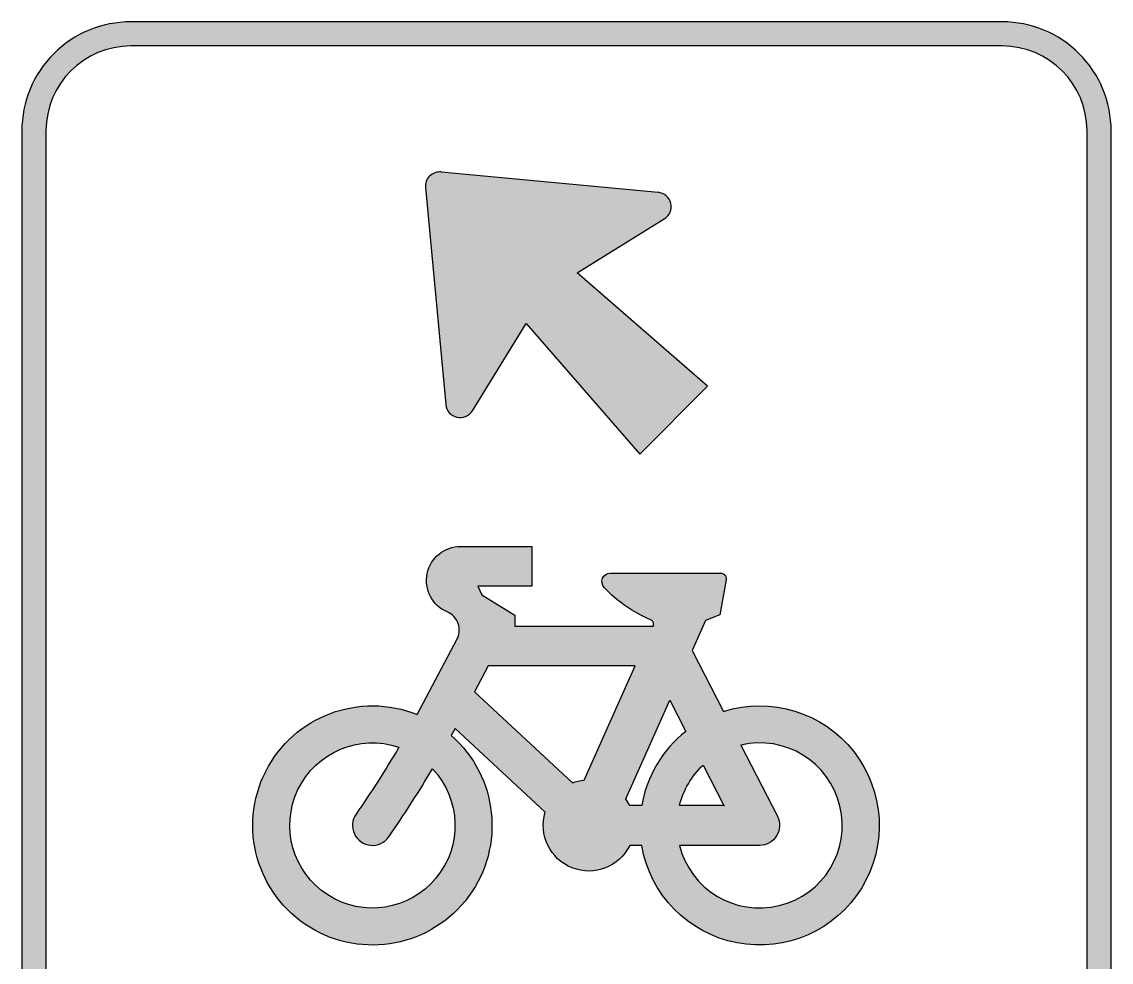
# Model space of a CAD drawing. Extents: x 201.3 to 216.7, y 171.6 to 195.7.
# Drawn here: x 201.35 to 216.65, y 182.48 to 195.69 of the extents above; entities that cross this region are included whole.
import ezdxf

# ---------------------------------------------------------------- set-up
doc = ezdxf.new("R2010")
doc.units = 0
doc.header["$LTSCALE"] = 12
doc.header["$MEASUREMENT"] = 0
doc.layers.add('L18', color=4, linetype='CONTINUOUS')

msp = doc.modelspace()

# ---------------------------------------------------------------- hatches: boundary and pattern name
at = {"layer": 'L18'}
h = msp.add_hatch(color=256, dxfattribs=at)
edge = h.paths.add_edge_path(flags=16)
edge.add_arc((215.1198357109018, 176.8154743533333), 1.190835824517374, 269.9999999999998, 359.9999999999975)
edge.add_line((216.3106715354191, 176.8154743533333), (216.310671535419, 194.1554674520133))
edge.add_arc((215.1198357109017, 194.1554674520133), 1.190835824517384, 6.974147244523292e-13, 90.00000000000071)
edge.add_line((215.1198357109016, 195.3463032765307), (202.8798405824218, 195.3463032765306))
edge.add_arc((202.8798405824218, 194.1554674520133), 1.190835824517316, 90.00000000000045, 180.0000000000002)
edge.add_line((201.6890047579045, 194.1554674520133), (201.6890047579045, 176.8154743533333))
edge.add_arc((202.8798405824218, 176.8154743533333), 1.190835824517379, 180, 270)
edge.add_line((202.8798405824218, 175.624638528816), (215.1198357109018, 175.624638528816))
edge = h.paths.add_edge_path()
edge.add_arc((215.1198357109018, 176.8154743533333), 1.529999391060033, 269.9999999999978, 359.9999999999978)
edge.add_line((216.6498351019618, 176.8154743533333), (216.6498351019617, 194.1554674520133))
edge.add_arc((215.1198357109017, 194.1554674520133), 1.529999391060033, 359.9999999999978, 449.9999999999979)
edge.add_line((215.1198357109017, 195.6854668430734), (202.8798405824218, 195.6854668430732))
edge.add_arc((202.8798405824218, 194.1554674520133), 1.529999391059975, 90, 180)
edge.add_line((201.3498411913618, 194.1554674520133), (201.3498411913618, 176.8154743533334))
edge.add_arc((202.8798405824218, 176.8154743533333), 1.529999391060033, 179.9999999999978, 269.9999999999978)
edge.add_line((202.8798405824218, 175.2854749622733), (215.1198357109017, 175.2854749622733))
h = msp.add_hatch(color=256, dxfattribs=at)
edge = h.paths.add_edge_path()
edge.add_arc((207.2205222213676, 193.3758614725927), 0.20196, 84.6441749571448, 185.3558250428552)
edge.add_line((207.0194439330727, 193.357010383065), (207.3050585024691, 190.310454956798))
edge.add_arc((207.506136790764, 190.3293060463257), 0.20196, 185.3558250428552, 328.3007727421679)
edge.add_line((207.6779680336944, 190.2231841091355), (208.4343841466989, 191.4479631162984))
edge.add_line((208.4343841466989, 191.4479631162984), (210.0290655017664, 189.6152696186835))
edge.add_line((210.0290655017665, 189.6152696186835), (210.981114071956, 190.5673181888731))
edge.add_line((210.981114071956, 190.5673181888731), (209.1484205743411, 192.1619995439406))
edge.add_line((209.1484205743411, 192.1619995439406), (210.3731995815041, 192.9184156569451))
edge.add_arc((210.2670776443138, 193.0902468998755), 0.20196, 301.6992272578322, 444.6441749571448)
edge.add_line((210.2859287338415, 193.2913251881704), (207.2393733108952, 193.5769397608876))
h = msp.add_hatch(color=256, dxfattribs=at)
edge = h.paths.add_edge_path(flags=16)
edge.add_line((209.9645475807997, 186.640568311394), (207.8985564394649, 186.640568311394))
edge.add_line((207.8985564394649, 186.640568311394), (207.7055136443551, 186.2759319206313))
edge.add_line((207.7055136443551, 186.2759319206312), (209.08202155651, 184.9977460022015))
edge.add_arc((209.3131620203771, 184.4011082026992), 0.639845745341541, 95.89776549883561, 111.17661662428819, ccw=False)
edge.add_line((209.2474154745289, 185.0375671326709), (209.9645475807997, 186.640568311394))
edge = h.paths.add_edge_path(flags=16)
edge.add_line((211.220934023801, 184.6810407162862), (210.5871551024802, 184.6810407162862))
edge.add_arc((211.712583565407, 184.4011082026995), 1.159720413431081, 133.2185261154089, 166.0320373253528, ccw=False)
edge.add_line((210.9184270011937, 185.2462512609126), (211.2089697613864, 184.6810407162863))
edge.add_line((211.2089697613864, 184.6810407162862), (211.220934023801, 184.6810407162862))
edge = h.paths.add_edge_path(flags=16)
edge.add_line((210.4496788087906, 186.1581356972859), (210.6742371632316, 185.7212886399725))
edge.add_arc((211.7125835654069, 184.4011082026993), 1.67959508152093, 128.1857071190644, 170.4059317731353)
edge.add_line((210.0564804811437, 184.6810407162862), (209.8885230945456, 184.6810407162862))
edge.add_arc((209.3131620203772, 184.4011082026994), 0.6398457453411898, 25.94447977237473, 35.8977654988436)
edge.add_line((209.8314783492737, 184.7762758466008), (210.4496788087907, 186.1581356972859))
edge = h.paths.add_edge_path(flags=16)
edge.add_arc((194.230505388631, 192.7889150473045), 14.95639429735282, 325.1441143203891, 329.4974370030725)
edge.add_arc((206.2738947300058, 184.4011082026992), 1.159720413431384, -288.68000321045383, 43.3630955795972, ccw=False)
edge.add_arc((194.2305053886293, 192.7889150473011), 14.3965292701788, 325.1441143204037, 329.58131913304146, ccw=False)
edge.add_arc((206.273894730006, 184.4011082026994), 0.2799325135868139, 145.1441143203962, 325.14411877175)
edge.add_line((206.5036051658404, 184.2411228038912), (206.5036051534109, 184.2411227860449))
edge = h.paths.add_edge_path(flags=16)
edge.add_arc((211.712583565407, 184.4011082026994), 1.159720413431095, 193.967962674651, 463.2371690168055)
edge.add_line((211.4470279974034, 185.5300154963383), (211.9615486649899, 184.5290870734268))
edge.add_arc((211.712583565407, 184.4011082026994), 0.2799325135867924, -90.00000000000301, 27.205131691454028, ccw=False)
edge.add_line((211.712583565407, 184.1211756891126), (210.5871551024802, 184.1211756891126))
edge = h.paths.add_edge_path()
edge.add_arc((210.1574995209312, 187.2285570075907), 0.0639845745341197, 335.8977654988357, 427.1176478571466)
edge.add_arc((210.9287725273639, 189.0559860000572), 1.919537236023812, 223.1919315034053, 247.117647857152, ccw=False)
edge.add_arc((209.6167717909608, 187.8242829402753), 0.1199710772515121, 90.00000000000449, 223.1919315034103, ccw=False)
edge.add_line((209.6167717909607, 187.9442540175269), (211.163040850538, 187.9442540175269))
edge.add_arc((211.163040850538, 187.8642732993592), 0.07998071816765191, -10.304846468782785, 89.99999999998272, ccw=False)
edge.add_line((211.2417314725313, 187.8499659135422), (211.1527185382333, 187.360394774903))
edge.add_line((211.1527185382333, 187.360394774903), (210.9517507064391, 187.2804140567352))
edge.add_line((210.951750706439, 187.2804140567352), (210.7635253122175, 186.8596749402399))
edge.add_line((210.7635253122175, 186.8596749402399), (211.2044154552156, 186.0019844657672))
edge.add_arc((211.7125835654069, 184.4011082026994), 1.679595081520865, -170.40593177314258, 107.61106346459289, ccw=False)
edge.add_line((210.0564804811437, 184.1211756891127), (209.8885230945456, 184.1211756891126))
edge.add_arc((209.3131620203771, 184.4011082026994), 0.6398457453413072, 163.0655761690338, 334.0555202276323, ccw=False)
edge.add_line((208.7010607832725, 184.5874805540995), (207.4343422163843, 185.7637192233529))
edge.add_line((207.4343422163843, 185.7637192233529), (207.3814415294515, 185.6637957035908))
edge.add_arc((206.2738947300059, 184.4011082026993), 1.679595081521068, -292.0255740470026, 48.7448812648953, ccw=False)
edge.add_line((206.9037771591017, 185.9581206507504), (207.4612431892366, 187.0111120410053))
edge.add_arc((207.2138422163359, 187.1420890266587), 0.2799325135868054, 332.1027289690423, 426.7647211155434)
edge.add_arc((207.5135958616048, 187.8402790839089), 0.4798843090059971, 90.00000000000108, 246.7647211155521, ccw=False)
edge.add_line((207.5135958616048, 188.3201633929149), (208.5133548387005, 188.3201633929149))
edge.add_line((208.5133548387005, 188.3201633929149), (208.5133548387005, 187.7602983657412))
edge.add_line((208.5133548387005, 187.7602983657412), (207.7535380161077, 187.7602983657412))
edge.add_line((207.7535380161077, 187.7602983657412), (207.809524518825, 187.6403272884897))
edge.add_line((207.809524518825, 187.6403272884897), (208.2734126841975, 187.3523967030862))
edge.add_line((208.2734126841975, 187.3523967030862), (208.2734126841975, 187.2004333385675))
edge.add_line((208.2734126841975, 187.2004333385676), (210.215013514009, 187.2004333385676))
edge.add_line((210.2150135140089, 187.2004333385676), (210.2159058084057, 187.2024278789837))
edge = h.paths.add_edge_path(flags=16)
edge.add_line((210.222504807361, 187.2024278789836), (210.2216125129644, 187.2004333385676))

# ---------------------------------------------------------------- linework, layer by layer
for p, q in [((207.2393733108952, 193.5769397608876), (210.2859287338415, 193.2913251881704)), ((207.0194439330727, 193.357010383065), (207.3050585024691, 190.310454956798)), ((209.1484205743411, 192.1619995439406), (210.3731995815041, 192.9184156569451)), ((210.981114071956, 190.5673181888731), (209.1484205743411, 192.1619995439406)), ((207.6779680336944, 190.2231841091355), (208.4343841466989, 191.4479631162984)), ((208.4343841466989, 191.4479631162984), (210.0290655017665, 189.6152696186835)), ((210.0290655017665, 189.6152696186835), (210.981114071956, 190.5673181888731)), ((210.222504807361, 187.2024278789836), (210.2216125129644, 187.2004333385676))]:
    msp.add_line(p, q, dxfattribs=at)
for points in [[(215.1198357109017, 175.2854749622733, 0.4142135623730951), (216.6498351019618, 176.8154743533333), (216.6498351019617, 194.1554674520133, 0.4142135623730951), (215.1198357109017, 195.6854668430734), (202.8798405824218, 195.6854668430732, 0.4142135623730951), (201.3498411913618, 194.1554674520133), (201.3498411913618, 176.8154743533334, 0.4142135623730951), (202.8798405824218, 175.2854749622733)], [(215.1198357109018, 175.624638528816, 0.4142135623730836), (216.3106715354191, 176.8154743533333), (216.310671535419, 194.1554674520133, 0.4142135623730951), (215.1198357109016, 195.3463032765307), (202.8798405824218, 195.3463032765306, 0.4142135623730935), (201.6890047579045, 194.1554674520133), (201.6890047579045, 176.8154743533333, 0.4142135623730951), (202.8798405824218, 175.624638528816)], [(210.2159058084057, 187.2024278789837, 0.4204633795612795), (210.1823792953323, 187.2875063299283, -0.104776542305208), (209.5293050752005, 187.7421694029565, -0.6568268273873699), (209.6167717909607, 187.9442540175269), (211.163040850538, 187.9442540175269, -0.467928038011416), (211.2417314725313, 187.8499659135422), (211.1527185382333, 187.360394774903), (210.951750706439, 187.2804140567352), (210.7635253122175, 186.8596749402399), (211.2044154552156, 186.0019844657672, -2.675226249913319), (210.0564804811437, 184.1211756891127), (209.8885230945456, 184.1211756891126, -0.924309124562635), (208.7010607832725, 184.5874805540995), (207.4343422163843, 185.7637192233529), (207.3814415294515, 185.6637957035908, -11.89029967551587), (206.9037771591017, 185.9581206507504), (207.4612431892366, 187.0111120410053, 0.4382512915739404), (207.3242777698561, 187.3993169424877, -0.8153238059390305), (207.5135958616048, 188.3201633929149), (208.5133548387005, 188.3201633929149), (208.5133548387005, 187.7602983657412), (207.7535380161077, 187.7602983657412), (207.809524518825, 187.6403272884897), (208.2734126841975, 187.3523967030862), (208.2734126841975, 187.2004333385676), (210.2150135140089, 187.2004333385676)], [(209.9645475807997, 186.640568311394), (207.8985564394649, 186.640568311394), (207.7055136443551, 186.2759319206312), (209.08202155651, 184.9977460022015, -0.06676550539146639), (209.2474154745289, 185.0375671326709)], [(210.4496788087906, 186.1581356972859), (210.6742371632316, 185.7212886399725, 0.1863331414511164), (210.0564804811437, 184.6810407162862), (209.8885230945456, 184.6810407162862, 0.04345672669726239), (209.8314783492737, 184.7762758466008)], [(206.5036051534109, 184.2411227860449, 0.01899723839545095), (207.1170312737166, 185.1973947126872, -8.157027593808353), (206.6453327503932, 185.4997370000372, -0.01936337788476062), (206.044184306601, 184.561093619354, 1.000000038845387), (206.5036051658404, 184.2411228038912)], [(210.5871551024802, 184.1211756891126, 2.3926060976289), (211.4470279974034, 185.5300154963383), (211.9615486649899, 184.5290870734268, -0.561203270791368), (211.712583565407, 184.1211756891126)], [(211.220934023801, 184.6810407162862), (210.5871551024802, 184.6810407162862, -0.1441623798251737), (210.9184270011937, 185.2462512609126), (211.2089697613864, 184.6810407162862)]]:
    msp.add_lwpolyline(points, format="xyb", close=True, dxfattribs=at)
for centre, start, end in [((207.2205222213676, 193.3758614725927), 84.6441749571448, 185.3558250428552), ((210.2670776443138, 193.0902468998755), 301.6992272578322, 84.64417495714483), ((207.506136790764, 190.3293060463257), 185.3558250428552, 328.3007727421679)]:
    msp.add_arc(centre, 0.20196, start, end, dxfattribs=at)

doc.saveas('drawing.dxf')
